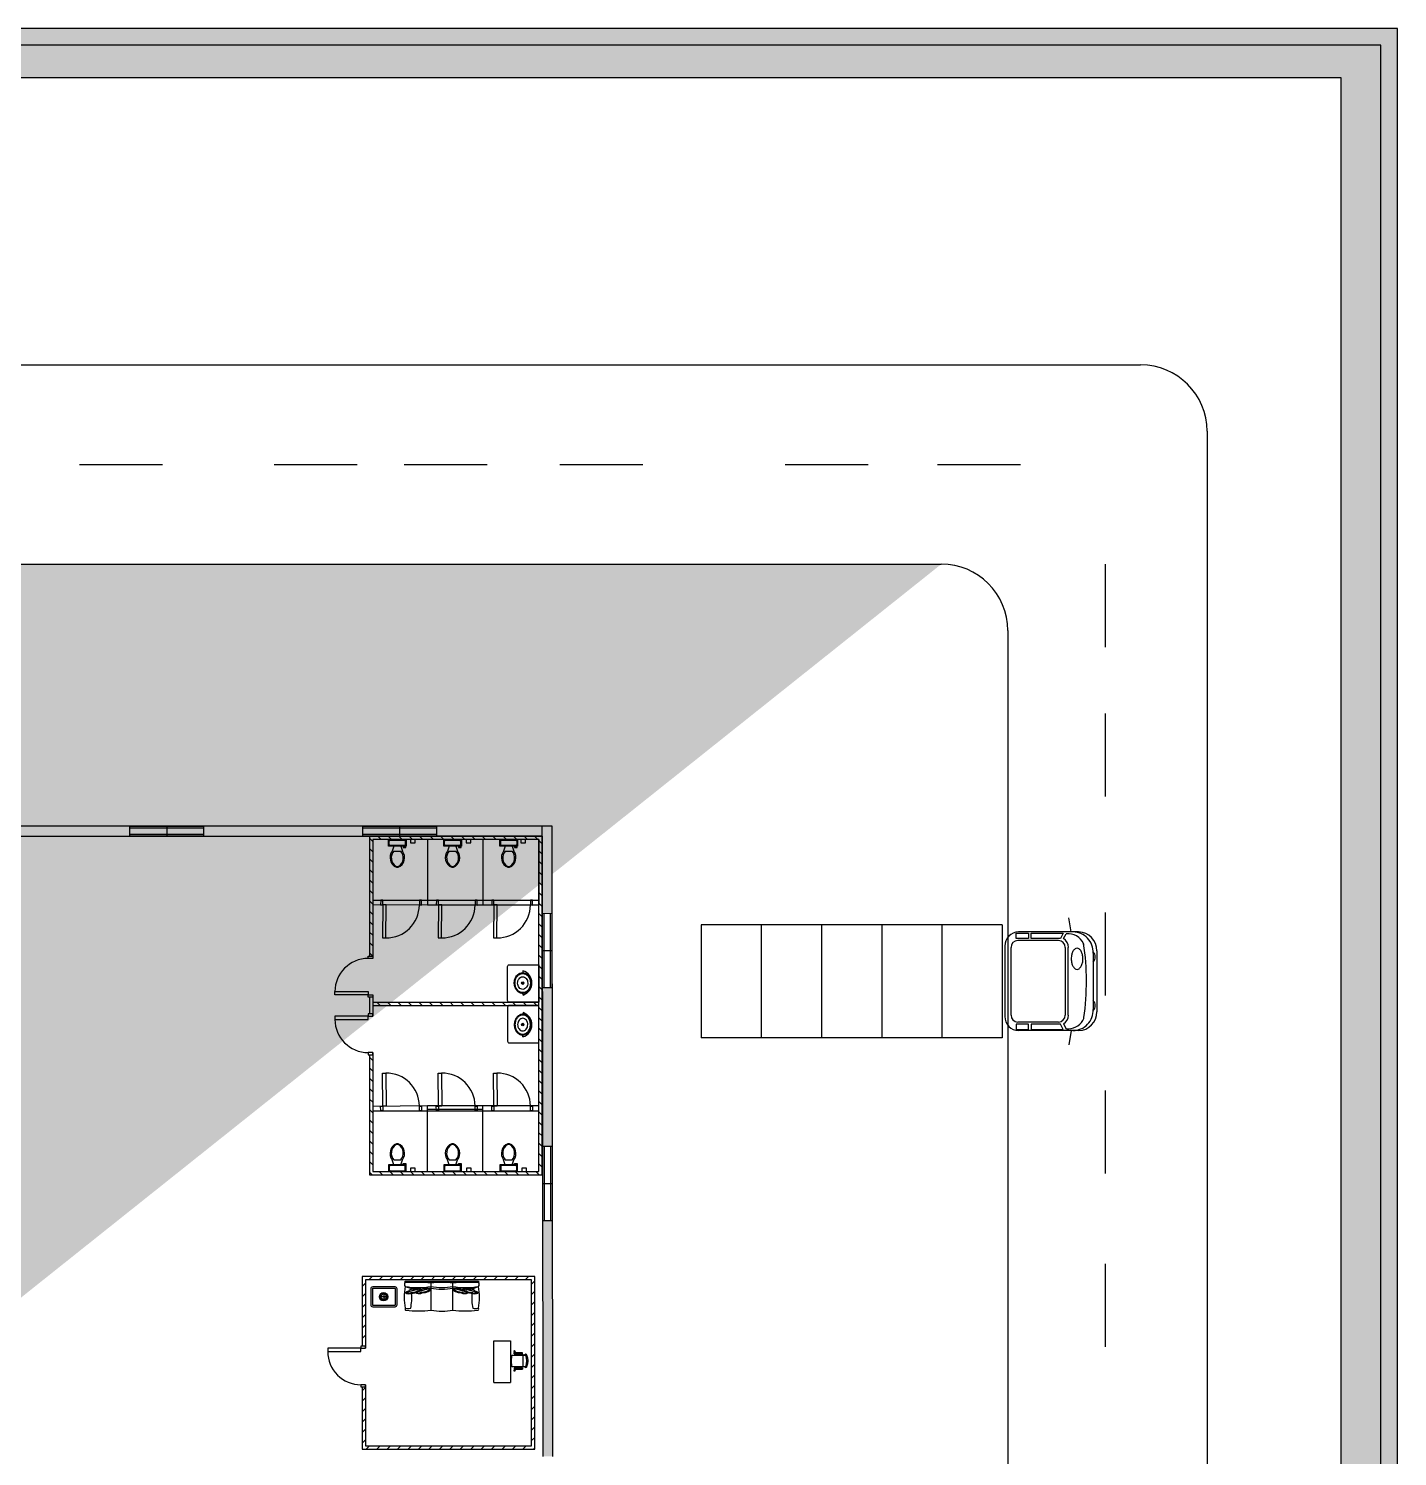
# Model space of a CAD drawing. Header units: millimetres. Extents: x -17739 to 130674, y -21116 to 94884.
# Drawn here: x 89470 to 130674, y 51884 to 94884 of the extents above; entities that cross this region are included whole.
import ezdxf

# ---------------------------------------------------------------- set-up
doc = ezdxf.new("R2010")
doc.units = ezdxf.units.MM
for name, color, linetype in [('Doors', 7, 'Continuous'), ('freecads.com', 7, 'Continuous'), ('Hatches', 141, 'Continuous'), ('Windows', 150, 'Continuous')]:
    doc.layers.add(name, color=color, linetype=linetype)

# ---------------------------------------------------------------- blocks, each defined once
blk = doc.blocks.new('Window1')
at = {"layer": 'Windows'}
for p, q in [((0.665, 0.379), (-1.558, 0.379)), ((-1.558, 0.379), (-1.558, 0.079)), ((0.665, 0.329), (-1.558, 0.329)), ((-1.558, 0.129), (0.665, 0.129)), ((-1.558, 0.079), (0.665, 0.079)), ((-0.447, 0.079), (-0.447, 0.379)), ((0.665, 0.079), (0.665, 0.379))]:
    blk.add_line(p, q, dxfattribs=at)
blk = doc.blocks.new('Door1')
at = {"layer": 'Doors'}
for points in [[(-0.166, 0.137), (-0.066, 0.137), (-0.066, 1.137), (-0.166, 1.137)], [(-1.231, 0), (-1.166, 0), (-1.166, 0.137), (-1.231, 0.137)], [(-0.066, 0), (0, 0), (0, 0.137), (-0.066, 0.137)]]:
    blk.add_lwpolyline(points, close=True, dxfattribs=at)
blk.add_arc((-0.166, 0.137), 1, 90, 180, dxfattribs=at)
blk = doc.blocks.new('truck')
at = {"layer": 'freecads.com'}
for p, q in [((68700, 34380), (62200, 34380)), ((62200, 34380), (62200, 31943)), ((63500, 34380), (63500, 31943)), ((64800, 34380), (64800, 31943)), ((66100, 34380), (66100, 31943)), ((67400, 34380), (67400, 31943)), ((68700, 34380), (68700, 31943)), ((70186, 34227), (70135, 34533)), ((69004, 34086), (69004, 34202)), ((69004, 34202), (69271, 34202)), ((69271, 34086), (69004, 34086)), ((69914, 34043), (69036, 34043)), ((70350, 34227), (69051, 34227)), ((69271, 34202), (69271, 34086)), ((69326, 34202), (70015, 34202)), ((69326, 34086), (69326, 34202)), ((69962, 34086), (69326, 34086)), ((70015, 34202), (69962, 34086)), ((70023, 34082), (70084, 34189)), ((68759, 33923), (68759, 32400)), ((68890, 33891), (68890, 32432)), ((70060, 33891), (70060, 32432)), ((70125, 32428), (70125, 33894)), ((70667, 33770), (70667, 32552)), ((70740, 33821), (70740, 32501)), ((69271, 32236), (69004, 32236)), ((69004, 32236), (69004, 32120)), ((69004, 32120), (69271, 32120)), ((69914, 32279), (69036, 32279)), ((70350, 32095), (69051, 32095)), ((69271, 32120), (69271, 32236)), ((69962, 32236), (69326, 32236)), ((69326, 32236), (69326, 32120)), ((69326, 32120), (70015, 32120)), ((70015, 32120), (69962, 32236)), ((70023, 32240), (70084, 32134)), ((70186, 32095), (70135, 31789)), ((68700, 31943), (62200, 31943))]:
    blk.add_line(p, q, dxfattribs=at)
for centre, radius, start, end in [((69057, 33929), 299, 91.1421, 181.1596), ((69039, 33894), 149, 91.1892, 181.1113), ((69911, 33894), 149, 358.8883, 88.8103), ((69902, 33892), 226, 359.7722, 57.5684), ((70114, 33807), 383, 26.0087, 94.4452), ((70219, 33780), 448, 358.8225, 88.8753), ((70342, 33829), 398, 358.897, 88.801), ((70306, 33923), 159, 8.4047, 31.5306), ((65034, 33161), 5485, 351.7741, 8.5348), ((70600, 33648), 410, 167.148, 180.1382), ((70600, 33646), 410, 179.8833, 192.8501), ((70462, 33681), 268, 151.3518, 167.419), ((70372, 33730), 165, 127.2971, 151.4262), ((70316, 33804), 72.3, 89.9608, 127.2153), ((70316, 33805), 71.4, 52.5553, 90.1497), ((70257, 33728), 168, 28.868, 52.5952), ((70169, 33681), 268, 12.5806, 28.6479), ((70031, 33648), 410, 359.8614, 12.8516), ((70144, 33630), 298, 347.0068, 3.2494), ((70553, 33686), 157, 316.3547, 43.9583), ((70462, 33613), 268, 192.5849, 208.6468), ((70372, 33564), 165, 208.5734, 232.7025), ((70316, 33490), 72.3, 232.7842, 270.0388), ((70316, 33489), 71.4, 269.8499, 307.4443), ((70257, 33566), 168, 307.4045, 331.1316), ((70135, 33631), 307, 331.528, 347.1953), ((70553, 32636), 157, 316.0401, 43.6461), ((69057, 32394), 299, 178.8399, 268.8575), ((69039, 32429), 149, 178.8923, 268.8062), ((69911, 32429), 149, 271.1933, 1.1073), ((69902, 32431), 226, 302.4312, 0.2274), ((70219, 32543), 448, 271.1243, 1.1771), ((70342, 32494), 398, 271.1986, 1.1026), ((70115, 32513), 381, 265.43, 328.856), ((70306, 32399), 159, 328.469, 351.5949)]:
    blk.add_arc(centre, radius, start, end, dxfattribs=at)
blk = doc.blocks.new('office table & chairs 008')
at = {"layer": 'freecads.com'}
for p, q in [((1460, 41205), (1460, 40906)), ((1502, 41204), (1460, 41204)), ((1502, 40906), (1502, 41205)), ((1515, 41333), (1521, 41337)), ((1515, 41328), (1539, 41294)), ((1524, 41338), (1537, 41348)), ((1524, 41338), (1539, 41316)), ((1539, 41344), (1537, 41348)), ((1539, 41356), (1539, 41341)), ((1539, 41228), (1539, 41328)), ((1539, 41228), (1539, 41222)), ((1544, 40861), (1544, 41214)), ((1553, 41312), (1553, 41212)), ((1953, 41212), (1953, 41312)), ((1964, 41214), (1964, 40861)), ((1967, 41341), (1967, 41356)), ((1967, 41352), (1972, 41349)), ((1974, 41347), (1967, 41338)), ((1967, 41311), (1987, 41337)), ((1967, 41328), (1967, 41228)), ((1967, 41290), (1995, 41327)), ((1967, 41222), (1967, 41228)), ((1974, 41347), (1987, 41337)), ((1989, 41336), (1995, 41331)), ((2012, 41204), (2050, 41204)), ((2012, 41204), (2012, 40907)), ((2050, 40907), (2050, 41204)), ((1030, 40175), (1030, 40775)), ((1387, 40925), (1385, 40932)), ((1448, 40955), (1387, 40936)), ((1429, 40935), (1388, 40923)), ((1393, 40907), (1388, 40923)), ((1393, 40907), (1434, 40920)), ((1396, 40898), (1394, 40904)), ((1399, 40896), (1460, 40914)), ((1426, 40944), (1428, 40937)), ((1428, 40937), (1435, 40918)), ((1435, 40918), (1437, 40911)), ((1460, 40917), (1437, 40911)), ((1451, 40954), (1451, 40955)), ((1502, 40906), (1460, 40906)), ((2010, 41013), (1964, 41010)), ((1964, 40968), (2010, 40966)), ((2012, 40907), (2050, 40907)), ((2052, 40957), (2084, 40944)), ((2052, 40915), (2109, 40895)), ((2059, 40955), (2059, 40954)), ((2123, 40935), (2062, 40955)), ((2073, 40911), (2075, 40918)), ((2075, 40918), (2081, 40937)), ((2076, 40920), (2116, 40906)), ((2081, 40937), (2084, 40944)), ((2121, 40921), (2081, 40935)), ((2115, 40903), (2113, 40897)), ((2121, 40921), (2116, 40906)), ((2125, 40931), (2122, 40924)), ((2500, 40775), (2530, 40775)), ((2530, 40175), (2530, 40775))]:
    blk.add_line(p, q, dxfattribs=at)
blk.add_lwpolyline([(2530, 40175), (1030, 40175)], dxfattribs=at)
for centre, start, end in [((1517, 41330), 125.1297, 215.1297), ((1523, 41334), 35.1297, 125.1297), ((1541, 41347), 125.9897, 215.1297), ((1970, 41346), 323.1297, 53.1297), ((1987, 41333), 53.1297, 143.1297), ((1993, 41329), 323.1297, 53.1297), ((1388, 40933), 107.1297, 197.1297), ((1390, 40926), 197.1297, 287.1297), ((1396, 40905), 107.1297, 197.1297), ((1399, 40899), 197.1297, 287.1297), ((1449, 40952), 72.8644, 107.1297), ((2061, 40953), 71.1297, 145.9674), ((2110, 40898), 251.1297, 341.1297), ((2113, 40904), 341.1297, 71.1297), ((2120, 40925), 251.1297, 341.1297), ((2122, 40932), 341.1297, 71.1297)]:
    blk.add_arc(centre, 3, start, end, dxfattribs=at)
at = {"layer": 'freecads.com', "extrusion": (0, 0, -1)}
for centre, major_axis, ratio, start_param, end_param in [((1753, 40847), (-582, 0), 0.939693, 1.194542, 1.947051), ((1753, 41197), (-277, 0), 0.087156, 0.742361, 0.743342), ((1753, 40838), (-542, 0), 0.939693, 1.19255, 1.949043), ((1753, 41197), (-277, 0), 0.087156, 2.398251, 2.399232)]:
    blk.add_ellipse(centre, major_axis=major_axis, ratio=ratio, start_param=start_param, end_param=end_param, dxfattribs=at)
at = {"layer": 'freecads.com'}
for points, degree in [([(1506, 41180), (1502, 41178)], 1), ([(1502, 41157), (1507, 41160)], 1), ([(1517, 41184), (1506, 41180)], 1), ([(1507, 41160), (1514, 41163)], 1), ([(1514, 41163), (1521, 41165)], 1), ([(1529, 41187), (1517, 41184)], 1), ([(1521, 41165), (1530, 41167)], 1), ([(1542, 41188), (1529, 41187)], 1), ([(1530, 41167), (1539, 41169)], 1), ([(1539, 41169), (1543, 41169)], 1), ([(1553, 41212), (1551, 41212), (1550, 41213), (1549, 41213)], 3), ([(1957, 41213), (1956, 41213), (1955, 41212), (1953, 41212)], 3), ([(1963, 41215), (1963, 41215), (1964, 41214), (1964, 41214)], 3), ([(1964, 41215), (1964, 41215), (1964, 41215), (1964, 41214)], 3), ([(1977, 41187), (1965, 41188)], 1), ([(1965, 41169), (1974, 41169)], 1), ([(1974, 41169), (1984, 41167)], 1), ([(1989, 41185), (1977, 41187)], 1), ([(1984, 41167), (1992, 41165)], 1), ([(2001, 41182), (1989, 41185)], 1), ([(1992, 41165), (2000, 41162)], 1), ([(2000, 41162), (2007, 41159)], 1), ([(2010, 41179), (2001, 41182)], 1), ([(2007, 41159), (2009, 41157)], 1), ([(1030, 40775), (1030, 40775), (2506, 40775), (2506, 40775)], 3), ([(1459, 40957), (1448, 40953), (1437, 40949), (1426, 40944)], 3), ([(1459, 40957), (1459, 40958), (1460, 40958), (1460, 40958)], 3), ([(1502, 40971), (1515, 40975), (1529, 40981), (1544, 40986)], 3), ([(1544, 40978), (1530, 40973), (1516, 40968), (1502, 40963)], 3), ([(1544, 40951), (1530, 40946), (1516, 40942), (1502, 40938)], 3), ([(1544, 40943), (1529, 40939), (1515, 40935), (1502, 40931)], 3), ([(1736, 40775), (1735, 40787), (1735, 40800), (1734, 40813)], 3), ([(1742, 40813), (1742, 40800), (1742, 40787), (1743, 40775)], 3), ([(1768, 40813), (1768, 40800), (1767, 40787), (1767, 40775)], 3), ([(1775, 40813), (1775, 40800), (1774, 40787), (1774, 40775)], 3), ([(1964, 40951), (1979, 40947), (1994, 40942), (2010, 40938)], 3), ([(2010, 40931), (1995, 40935), (1980, 40939), (1964, 40944)], 3), ([(2007, 40963), (2008, 40963), (2009, 40963), (2010, 40963)], 3), ([(2052, 40916), (2059, 40915), (2066, 40913), (2073, 40911)], 3)]:
    blk.add_open_spline(points, degree=degree, dxfattribs=at)
for points, knots in [([(1539, 41328), (1539, 41329), (1539, 41330), (1539, 41333), (1539, 41337), (1539, 41341)], [0.1037543, 0.1037543, 0.1037543, 0.1037543, 0.10556436, 0.10556436, 0.11561556, 0.11561556, 0.11561556, 0.11561556]), ([(1539, 41328), (1539, 41327), (1539, 41326), (1540, 41324), (1540, 41322), (1542, 41320), (1543, 41318), (1546, 41315), (1547, 41314), (1550, 41313), (1551, 41312), (1553, 41312), (1553, 41312), (1553, 41312)], [-0.03179542, -0.03179542, -0.03179542, -0.03179542, -0.02808589, -0.02808589, -0.02252529, -0.02252529, -0.01531781, -0.01531781, -0.00779966, -0.00779966, 0, 0, 0.00026084, 0.00026084, 0.00026084, 0.00026084]), ([(1539, 41222), (1539, 41221), (1539, 41221), (1539, 41220), (1540, 41219), (1540, 41217), (1541, 41216), (1542, 41215), (1544, 41214), (1546, 41213), (1548, 41213), (1549, 41213)], [0.07556923, 0.07556923, 0.07556923, 0.07556923, 0.07744497, 0.07744497, 0.07932072, 0.07932072, 0.08307221, 0.08307221, 0.08892555, 0.08892555, 0.0947789, 0.0947789, 0.0947789, 0.0947789]), ([(1553, 41212), (1691, 41221), (1723, 41222), (1783, 41222), (1815, 41221), (1957, 41213)], [0.3338215, 0.3338215, 0.3338215, 0.3338215, 0.4248229, 0.4248229, 0.5158242, 0.5158242, 0.5158242, 0.5158242]), ([(1953, 41312), (1953, 41312), (1953, 41312), (1955, 41312), (1956, 41313), (1959, 41314), (1960, 41315), (1963, 41318), (1964, 41320), (1966, 41322), (1966, 41324), (1967, 41326), (1967, 41327), (1967, 41328)], [-0.09288287, -0.09288287, -0.09288287, -0.09288287, -0.09262203, -0.09262203, -0.08482232, -0.08482232, -0.07730413, -0.07730413, -0.07009668, -0.07009668, -0.06453609, -0.06453609, -0.06082662, -0.06082662, -0.06082662, -0.06082662]), ([(1957, 41213), (1958, 41213), (1960, 41213), (1962, 41214), (1964, 41215), (1965, 41216), (1966, 41217), (1967, 41219), (1967, 41220), (1967, 41221), (1967, 41221), (1967, 41222)], [0.05639401, 0.05639401, 0.05639401, 0.05639401, 0.06224736, 0.06224736, 0.0681007, 0.0681007, 0.07185219, 0.07185219, 0.07372793, 0.07372793, 0.07560368, 0.07560368, 0.07560368, 0.07560368]), ([(1967, 41341), (1967, 41337), (1967, 41333), (1967, 41329), (1967, 41329), (1967, 41328)], [0.03845334, 0.03845334, 0.03845334, 0.03845334, 0.04871105, 0.04871105, 0.05031599, 0.05031599, 0.05031599, 0.05031599]), ([(1544, 40826), (1544, 40827), (1544, 40828), (1544, 40833), (1544, 40835), (1544, 40842), (1544, 40845), (1544, 40851), (1544, 40853), (1544, 40857), (1544, 40859), (1544, 40861)], [0, 0, 0, 0, 0.01196483, 0.01196483, 0.02405967, 0.02405967, 0.03612727, 0.03612727, 0.04223096, 0.04223096, 0.04831535, 0.04831535, 0.04831535, 0.04831535]), ([(1964, 40826), (1949, 40825), (1934, 40823), (1886, 40819), (1852, 40817), (1797, 40815), (1775, 40814), (1743, 40814), (1733, 40814), (1705, 40815), (1688, 40815), (1644, 40817), (1617, 40819), (1574, 40823), (1559, 40825), (1544, 40826)], [0.0443469, 0.0443469, 0.0443469, 0.0443469, 0.088185, 0.088185, 0.1889678, 0.1889678, 0.251957, 0.251957, 0.2834517, 0.2834517, 0.3338431, 0.3338431, 0.4144693, 0.4144693, 0.4600382, 0.4600382, 0.4600382, 0.4600382]), ([(1964, 40861), (1964, 40857), (1964, 40854), (1964, 40846), (1964, 40842), (1964, 40836), (1964, 40833), (1964, 40830), (1964, 40829), (1964, 40827), (1964, 40827), (1964, 40826)], [0, 0, 0, 0, 0.01171992, 0.01171992, 0.02365797, 0.02365797, 0.03574023, 0.03574023, 0.04202839, 0.04202839, 0.04830166, 0.04830166, 0.04830166, 0.04830166])]:
    blk.add_open_spline(points, degree=3, knots=knots, dxfattribs=at)
blk = doc.blocks.new('sofa 006')
at = {"layer": 'freecads.com'}
for p, q in [((15261, 23191), (17691, 23191)), ((15261, 23161), (15261, 23191)), ((15261, 23161), (17691, 23161)), ((16118, 22228), (16118, 23161)), ((16841, 22228), (16841, 23161)), ((17691, 23191), (17691, 23161))]:
    blk.add_line(p, q, dxfattribs=at)
for centre, major_axis, ratio, start_param, end_param in [((26004, 22652), (-10778, 0), 0.416667, -0.080908, 0.080908), ((15825, 23088), (-591, 0), 0.416667, -0.302337, 0.302337), ((15665, 22422), (1753, 0), 0.416667, 1.309367, 1.813874), ((15674, 23154), (-531, 0), 0.416667, 0.681512, 1.396356), ((15689, 23397), (-1012, 0), 0.416667, 1.133648, 2.007945), ((16551, 22242), (-1844, 0), 0.416667, -1.133542, -0.805748), ((15450, 22794), (-177, 0), 0.416667, -1.133985, -0.040192), ((15285, 22798), (11.9, 0), 0.416667, 3.332978, 4.743027), ((16556, 22240), (1844, 0), 0.416667, 2.007092, 2.336734), ((15387, 22836), (149, 0), 0.416667, 3.894681, 5.506274), ((15343, 22846), (141, 0), 0.416667, 4.290978, 5.856004), ((15963, 22657), (764, 0), 0.416667, 2.448219, 2.488272), ((15586, 22837), (-219, 0), 0.416667, -1.18097, -0.255821), ((5220, 22652), (-10259, 0), 0.416667, 3.056344, 3.173112), ((15346, 22998), (459, 0), 0.416667, -1.360407, -0.397873), ((5220, 22652), (10259, 0), 0.416667, 0.061365, 0.070475), ((15192, 23015), (614, 0), 0.416667, -1.058997, -0.780543), ((15433, 22931), (337, 0), 0.416667, -1.394088, -1.021462), ((16027, 21896), (2517, 0), 0.416667, 1.742108, 1.780601), ((15685, 22799), (346, 0), 0.416667, 1.318503, 2.121007), ((16885, 22249), (1844, 0), 0.416667, 2.008051, 2.335845), ((15785, 22800), (-177, 0), 0.416667, -1.133985, -0.040192), ((15619, 22804), (-11.8, 0), 0.416667, 0.186899, 1.605921), ((16890, 22247), (1844, 0), 0.416667, 2.007068, 2.335845), ((15721, 22843), (-149, 0), 0.416667, 0.753088, 2.364681), ((15677, 22853), (141, 0), 0.416667, 4.290978, 5.856004), ((16297, 22664), (764, 0), 0.416667, 2.448219, 2.488272), ((15921, 22844), (-219, 0), 0.416667, -1.18097, -0.255821), ((15433, 22931), (337, 0), 0.416667, -0.159296, -0.047032), ((15392, 22969), (-393, 0), 0.416667, 2.8567, 2.929534), ((15770, 22935), (-6.79, 0), 0.416667, 2.971702, 4.547996), ((15773, 23242), (751, 0), 0.416667, -1.570761, -1.469089), ((15681, 23004), (459, 0), 0.416667, -1.360407, -0.397873), ((15768, 22937), (337, 0), 0.416667, -1.394088, -0.047032), ((15527, 23022), (614, 0), 0.416667, -1.058997, -0.706071), ((16019, 22806), (346, 0), 0.416667, 1.318503, 2.121007), ((16362, 21903), (2517, 0), 0.416667, 1.742108, 1.780601), ((15773, 23242), (751, 0), 0.416667, -1.212266, -1.095081), ((15727, 22976), (393, 0), 0.416667, -0.284892, -0.212059), ((16104, 22942), (6.67, 0), 0.416667, -0.188394, 1.424907), ((16475, 23247), (769, 0), 0.421221, 4.215957, 5.208173), ((16479, 22686), (1110, 0), 0.42128, 1.239298, 1.902294), ((16479, 23292), (-750, 0), 0.42128, 1.068199, 2.073394), ((17290, 22433), (1727, 0), 0.416667, 1.325909, 1.834194), ((17266, 23391), (998, 0), 0.416667, 4.271938, 5.15284), ((17179, 23231), (-724, 0), 0.416667, 1.086208, 1.205094), ((16851, 22942), (6.46, 0), 0.416667, 1.680859, 3.365814), ((16065, 22247), (1844, 0), 0.416667, 0.804886, 1.134573), ((17229, 22976), (-393, 0), 0.416667, 0.212059, 0.284892), ((16934, 22813), (327, 0), 0.416667, 1.00485, 1.83008), ((17181, 22934), (-330, 0), 0.416667, 0.025443, 1.387686), ((16071, 22249), (-1844, 0), 0.416667, 3.94734, 4.275143), ((17267, 22999), (447, 0), 0.416667, 3.521145, 4.496768), ((17415, 23008), (581, 0), 0.416667, 3.819294, 4.182118), ((16627, 22060), (-2138, 0), 0.416667, 4.484546, 4.526307), ((17179, 23231), (-724, 0), 0.416667, 1.458129, 1.57063), ((17027, 22839), (-230, 0), 0.416667, 3.438033, 4.340091), ((17230, 22846), (158, 0), 0.416667, 3.943313, 5.504459), ((17276, 22857), (150, 0), 0.416667, 3.60706, 5.122092), ((17184, 22935), (8.55, 0), 0.416667, 1.924506, 3.122166), ((16396, 22240), (1844, 0), 0.416667, 0.804872, 1.134261), ((17560, 22969), (-393, 0), 0.416667, 0.212059, 0.284892), ((17265, 22806), (327, 0), 0.416667, 1.00485, 1.83008), ((17512, 22928), (-330, 0), 0.416667, 0.025443, 0.140275), ((16402, 22242), (-1844, 0), 0.416667, 3.94734, 4.275143), ((17598, 22992), (447, 0), 0.416667, 3.521145, 4.496768), ((16659, 22664), (-764, 0), 0.416667, 3.794913, 3.834967), ((17171, 22800), (177, 0), 0.416667, 0.040192, 1.133985), ((17746, 23001), (581, 0), 0.416667, 3.922168, 4.182118), ((17336, 22804), (12.1, 0), 0.416667, 4.69328, 6.080272), ((17512, 22928), (-330, 0), 0.416667, 1.047523, 1.387686), ((16958, 22054), (-2138, 0), 0.416667, 4.484546, 4.526307), ((17279, 23154), (-531, 0), 0.416667, 1.73862, 2.460081), ((17358, 22832), (-230, 0), 0.416667, 3.438033, 4.340091), ((17561, 22840), (-158, 0), 0.416667, 0.80172, 2.362867), ((27725, 22652), (-10259, 0), 0.416667, -0.031519, 0.085014), ((17607, 22850), (-150, 0), 0.416667, 0.465468, 1.980499), ((27725, 22652), (10259, 0), 0.416667, 3.071466, 3.080228), ((17502, 22794), (-177, 0), 0.416667, 3.181785, 4.275578), ((16990, 22657), (-764, 0), 0.416667, 3.794913, 3.834967), ((17667, 22798), (12, 0), 0.416667, 4.687253, 6.086298), ((17127, 23088), (591, 0), 0.416667, -0.302337, 0.302337), ((6948, 22652), (-10778, 0), 0.416667, 3.060685, 3.2225), ((16591, 22211), (-1337, 53), 0.200655, -0.09459, 0.090659), ((15355, 22413), (-311, 0), 0.416667, 1.263611, 1.851341), ((17597, 22413), (311, 0), 0.416667, 4.405204, 5.019574), ((16361, 22211), (1337, 52), 0.200706, -0.090685, 0.094609), ((15296, 22241), (38.1, 0), 0.416667, 3.224369, 4.440352), ((15689, 22828), (1501, 0), 0.416667, 4.440352, 5.001964), ((16479, 22568), (-883, 0), 0.42128, 1.149389, 1.992204), ((17266, 22818), (1478, 0), 0.416667, 4.420586, 4.986423), ((17656, 22241), (-38.1, 0), 0.416667, 1.84483, 3.058771)]:
    blk.add_ellipse(centre, major_axis=major_axis, ratio=ratio, start_param=start_param, end_param=end_param, dxfattribs=at)

msp = doc.modelspace()

# ---------------------------------------------------------------- hatches: boundary and pattern name
h = msp.add_hatch()
h.set_pattern_fill('ZIGZAG', color=4, scale=100)
h.set_pattern_definition([(0, (-27645.86, -20808.2), (317.5, 317.5), [317.5, -317.5]), (90, (-27328.36, -20808.2), (-317.5, 317.5), [317.5, -317.5])])
h.paths.add_polyline_path([(118945, -21116), (118945, -20616), (-6197, -20616), (-6197, -21116)])
h.paths.add_polyline_path([(124945, -20616), (124945, -21116), (130674, -21116), (130674, 94884), (-17739, 94884), (-17739, -21116), (-12197, -21116), (-12197, -20616), (-17241, -20616), (-17241, 94384), (130174, 94384), (130174, -20616)])
at = {"true_color": 0x58ba48}
h = msp.add_hatch(dxfattribs=at)
h.set_pattern_fill('GOST_GLASS', color=85, scale=50)
h.set_pattern_definition([(45, (-27645.86, -20808.2), (424.26407, 0), [250, -350]), (45, (-27539.8, -20808.2), (424.26407, 0), [100, -500]), (45, (-27645.86, -20702.13), (424.26407, 0), [100, -500])])
h.paths.add_polyline_path([(-16279, 93409), (128973, 93409), (128973, -20616), (130174, -20616), (130174, 94384), (-17241, 94384), (-17241, -20616), (-16279, -20616)])
h = msp.add_hatch()
h.set_pattern_fill('GRAVEL', color=256)
h.set_pattern_definition([(228.0127875, (-27627.5733, -20782.793), (-203.200000016, -228.599999986), [3.4172144, -338.3048364]), (184.969741, (-27629.8593, -20785.333), (304.7999998794, 25.400001447), [5.8640472, -580.540489]), (132.5104471, (-27635.7013, -20785.841), (254.000000107, -279.399999902), [4.1348152, -409.347228]), (267.273689, (-27645.6073, -20792.191), (25.400000053, 507.999999997), [5.3400452, -528.6643743]), (292.8336542, (-27645.8613, -20797.525), (-127.000000011, 304.7999999956), [5.236337, -518.3980775]), (357.273689, (-27643.8293, -20802.351), (-507.999999997, 25.400000053), [5.3400452, -528.6643743]), (37.69424047, (-27638.4953, -20802.605), (-330.1999999854, -254.000000019), [7.0619366, -699.131153]), (72.2553284, (-27632.9073, -20798.287), (177.800000048, 558.799999985), [6.6671952, -660.052566]), (121.4295656, (-27630.8753, -20791.937), (-203.200000029, 330.199999982), [5.35813, -530.455457]), (175.2363583, (-27633.6693, -20787.365), (279.399999996, -25.400000044), [6.1171328, -299.7393695]), (222.3974378, (-27639.7653, -20786.857), (-304.7999999902, -279.4000000106), [7.9107792, -783.167725]), (138.8140748, (-27620.4613, -20792.445), (-177.79999999, 152.400000012), [2.7000454, -267.3056582]), (171.4692344, (-27622.4933, -20790.667), (330.200000009, -50.799999942), [5.1368198, -508.54639]), (225, (-27627.573, -20789.905), (-4e-15, -25.4), [3.5920934, -32.328931]), (203.1985905, (-27629.3513, -20786.857), (127.000000003, 50.79999999), [1.9344132, -191.5062237]), (291.8014095, (-27631.1293, -20787.619), (-25.4, 76.2), [2.7356562, -134.04753]), (30.9637565, (-27630.1133, -20790.159), (76.2, 50.8), [4.4431966, -143.6629815]), (161.565051, (-27626.303, -20787.873), (50.8, -25.4), [3.2128714, -77.108981]), (16.3895403, (-27645.8613, -20787.619), (254, 76.2), [4.50088, -445.5882667]), (70.3461759, (-27641.5433, -20786.349), (-101.60000001, -279.399999997), [3.7759894, -373.8221568]), (293.1985905, (-27626.3033, -20782.793), (-50.79999999, 127.000000004), [3.868801, -189.571836]), (343.6104597, (-27624.7793, -20786.349), (-254.000000005, 76.199999982), [4.50088, -445.5882667]), (339.4439548, (-27645.8613, -20803.367), (-127, 50.8), [4.340352, -212.677343]), (294.7751406, (-27641.7973, -20804.891), (-127.000000151, 279.399999931), [3.6367212, -360.0359338]), (66.8014095, (-27626.0493, -20808.193), (50.79999999, 127.000000003), [3.868801, -189.571836]), (17.3540246, (-27624.5253, -20804.637), (-330.199999993, -101.600000021), [4.2578274, -421.5237598]), (69.4439548, (-27638.4953, -20808.193), (-50.8, -127), [2.170176, -214.847519]), (101.3099325, (-27627.5733, -20808.193), (-25.4, 101.6), [1.295146, -128.2199496]), (165.9637565, (-27627.827, -20806.923), (76.2, -25.4), [5.236337, -99.490546]), (186.009006, (-27632.9073, -20805.653), (253.999999999, 25.400000013), [4.85267, -480.4136486]), (303.6900675, (-27630.113, -20792.445), (-25.4, 50.8), [3.6632388, -87.9177636]), (353.1572266, (-27628.0813, -20795.493), (431.8000000027, -50.7999999774), [6.3955676, -633.1600907]), (60.9453959, (-27621.7313, -20796.255), (-101.600000003, -177.8), [2.6150824, -258.893923]), (90, (-27620.46, -20793.97), (-25.4, 25.4), [1.524, -23.876]), (120.2564372, (-27633.4153, -20804.891), (101.599999988, -177.800000007), [3.5286696, -349.3394077]), (48.0127875, (-27635.1933, -20801.843), (203.200000017, 228.599999985), [6.8344288, -334.887622]), (0, (-27630.62, -20796.763), (25.4, 25.4), [6.604, -18.796]), (325.3048465, (-27624.0173, -20796.763), (254.000000096, -177.799999863), [4.0160956, -397.5931672]), (254.054604, (-27620.7153, -20799.049), (-25.4, -101.6), [3.6982908, -181.2165004]), (207.64597536, (-27621.7313, -20802.605), (-482.600000018, -253.999999966), [6.021451, -596.1246442]), (175.42607874, (-27627.0653, -20805.399), (-330.2, 25.4), [6.3702946, -630.6584646])])
edge = h.paths.add_edge_path()
edge.add_line((-6197, -19436), (-6197, 76756))
edge.add_arc((-4197, 76756), 2000, 90, 180)
edge.add_line((-4197, 78756), (116945, 78756))
at = {"layer": 'Hatches'}
h = msp.add_hatch(color=256, dxfattribs=at)
h.dxf.hatch_style = 1
h.paths.add_polyline_path([(23733, 70565), (18944, 70565), (18944, 70865), (23733, 70865)])
h.paths.add_polyline_path([(31262, 70565), (25957, 70565), (25957, 70865), (31262, 70865)])
h.paths.add_polyline_path([(38274, 70565), (33485, 70565), (33485, 70865), (38274, 70865)])
h.paths.add_polyline_path([(45010, 70565), (40498, 70565), (40498, 70865), (45010, 70865)])
h.paths.add_polyline_path([(51251, 70565), (47233, 70565), (47233, 70865), (51251, 70865)])
h.paths.add_polyline_path([(58263, 70565), (54246, 70565), (54246, 70865), (58263, 70865)])
h.paths.add_polyline_path([(64982, 70565), (60486, 70565), (60486, 70865), (64982, 70865)])
h.paths.add_polyline_path([(71994, 70565), (67206, 70565), (67206, 70865), (71994, 70865)])
h.paths.add_polyline_path([(78771, 70565), (74218, 70565), (74218, 70865), (78771, 70865)])
h.paths.add_polyline_path([(85784, 70565), (80995, 70565), (80995, 70865), (85784, 70865)])
h.paths.add_polyline_path([(92516, 70565), (88007, 70565), (88007, 70865), (92516, 70865)])
h.paths.add_polyline_path([(99529, 70565), (94740, 70565), (94740, 70865), (99529, 70865)])
h.paths.add_polyline_path([(104929, 70565), (101752, 70565), (101752, 70865), (104931, 70865)])
h = msp.add_hatch(color=256, dxfattribs=at)
h.dxf.hatch_style = 1
h.paths.add_polyline_path([(104929, 70864), (105229, 70865), (105232, 68229), (104932, 68229)])
h = msp.add_hatch(color=256, dxfattribs=at)
h.dxf.hatch_style = 1
h.paths.add_polyline_path([(105239, 61217), (105234, 66006), (104934, 66006), (104939, 61217)])
h.paths.add_polyline_path([(105249, 51884), (105241, 58994), (104941, 58993), (104949, 51884)])
h.paths.add_polyline_path([(105291, 12956), (105286, 17745), (104986, 17744), (104991, 12955)])
h.paths.add_polyline_path([(105298, 6179), (105293, 10732), (104993, 10732), (104998, 6178)])
h.paths.add_polyline_path([(105307, -2505), (105300, 3955), (105000, 3955), (105007, -2506)])
h.paths.add_polyline_path([(105281, 21884), (104981, 21884), (104983, 19968), (105283, 19968)])
h = msp.add_hatch(dxfattribs=at)
h.set_pattern_fill('ANSI31', color=256, scale=70, angle=180)
h.set_pattern_definition([(225, (140422.3, 94141.37), (157.1545, -157.1545), [])])
h.paths.add_polyline_path([(99512, 52099), (104712, 52099), (104712, 57299), (99512, 57299), (99512, 55209), (99612, 55209), (99612, 57199), (104612, 57199), (104612, 52199), (99612, 52199), (99612, 53977), (99512, 53977)])

# ---------------------------------------------------------------- linework, layer by layer
for p, q in [((-10197, 84756), (122945, 84756)), ((124945, 82756), (124945, -20616)), ((91006, 81756), (93506, 81756)), ((96860, 81756), (99360, 81756)), ((100773, 81756), (103273, 81756)), ((105463, 81756), (107963, 81756)), ((112242, 81756), (114742, 81756)), ((116829, 81756), (119329, 81756)), ((-4197, 78756), (116945, 78756)), ((121891, 76256), (121891, 78756)), ((118945, 76756), (118945, -21116)), ((121891, 71756), (121891, 74256)), ((104929, 70564), (99729, 70564)), ((99729, 70564), (99729, 66947)), ((104929, 60364), (104929, 70564)), ((104829, 70464), (99829, 70464)), ((99829, 70464), (99829, 66881)), ((100328, 70311), (100328, 70413)), ((100468, 70261), (100417, 70108)), ((100468, 70108), (100671, 70108)), ((100671, 70261), (100722, 70108)), ((100747, 70261), (100747, 70223)), ((100747, 70223), (100824, 70223)), ((100773, 70248), (100773, 70261)), ((100824, 70248), (100773, 70248)), ((100824, 70223), (100824, 70248)), ((101477, 70464), (101477, 68489)), ((101993, 70311), (101993, 70413)), ((102132, 70261), (102081, 70108)), ((102132, 70108), (102335, 70108)), ((102335, 70261), (102386, 70108)), ((102412, 70261), (102412, 70223)), ((102412, 70223), (102488, 70223)), ((102437, 70248), (102437, 70261)), ((102488, 70248), (102437, 70248)), ((102488, 70223), (102488, 70248)), ((103141, 70464), (103141, 68489)), ((103681, 70311), (103681, 70413)), ((103821, 70261), (103770, 70108)), ((103821, 70108), (104024, 70108)), ((104024, 70261), (104075, 70108)), ((104100, 70261), (104100, 70223)), ((104100, 70223), (104176, 70223)), ((104125, 70248), (104125, 70261)), ((104176, 70248), (104125, 70248)), ((104176, 70223), (104176, 70248)), ((104829, 60464), (104829, 70464)), ((104829, 70464), (104829, 68489)), ((99829, 68636), (104829, 68636)), ((101477, 68489), (99829, 68500)), ((103141, 68489), (101477, 68489)), ((104829, 68489), (103141, 68489)), ((121891, 65767), (121891, 68267)), ((104347, 66506), (104347, 66449)), ((104319, 66139), (104369, 66139)), ((104344, 66164), (104344, 66113)), ((104354, 65777), (104354, 65828)), ((99729, 65715), (99729, 65212)), ((99829, 65781), (99829, 65147)), ((99829, 65564), (104829, 65564)), ((99829, 65464), (104829, 65464)), ((104354, 65250), (104354, 65200)), ((104319, 64889), (104369, 64889)), ((104344, 64864), (104344, 64914)), ((104347, 64521), (104347, 64578)), ((99729, 63981), (99729, 60364)), ((99829, 64047), (99829, 60464)), ((121891, 60408), (121891, 62908)), ((101477, 62439), (99829, 62427)), ((101477, 60464), (101477, 62439)), ((103141, 62439), (101477, 62439)), ((103141, 60464), (103141, 62439)), ((104829, 62439), (103141, 62439)), ((104829, 60464), (104829, 62439)), ((99829, 62292), (104829, 62292)), ((103141, 62335), (101477, 62335)), ((100468, 60667), (100417, 60819)), ((100468, 60819), (100671, 60819)), ((100671, 60667), (100722, 60819)), ((100747, 60705), (100824, 60705)), ((100747, 60667), (100747, 60705)), ((100824, 60680), (100773, 60680)), ((100773, 60680), (100773, 60667)), ((100824, 60705), (100824, 60680)), ((102132, 60667), (102081, 60819)), ((102132, 60819), (102335, 60819)), ((102335, 60667), (102386, 60819)), ((102412, 60705), (102488, 60705)), ((102412, 60667), (102412, 60705)), ((102488, 60680), (102437, 60680)), ((102437, 60680), (102437, 60667)), ((102488, 60705), (102488, 60680)), ((103821, 60667), (103770, 60819)), ((103821, 60819), (104024, 60819)), ((104024, 60667), (104075, 60819)), ((104100, 60705), (104176, 60705)), ((104100, 60667), (104100, 60705)), ((104176, 60680), (104125, 60680)), ((104125, 60680), (104125, 60667)), ((104176, 60705), (104176, 60680)), ((99729, 60364), (104929, 60364)), ((99829, 60464), (104829, 60464)), ((100328, 60616), (100328, 60515)), ((101993, 60616), (101993, 60515)), ((103681, 60616), (103681, 60515)), ((121891, 55189), (121891, 57689)), ((100041, 56694), (100157, 56810)), ((100171, 56797), (100041, 56694)), ((100157, 56810), (100274, 56694)), ((100171, 56694), (100171, 56797)), ((100157, 56694), (100041, 56694)), ((100157, 56577), (100041, 56694)), ((100041, 56694), (100171, 56590)), ((100157, 56694), (100274, 56694)), ((100274, 56694), (100157, 56694)), ((100274, 56694), (100157, 56577)), ((100171, 56590), (100171, 56694))]:
    msp.add_line(p, q)
for points in [[(124945, -21116), (130674, -21116), (130674, 94884), (-17739, 94884), (-17739, -21116), (-12197, -21116)], [(124945, -20616), (130174, -20616), (130174, 94384), (-17241, 94384), (-17241, -20616), (-12197, -20616)], [(118945, -20616), (-16279, -20616), (-16279, 93409), (128973, 93409), (128973, -20616), (124945, -20616)], [(13477, 70564), (104929, 70565), (104931, 70865), (13477, 70865)], [(105249, 51884), (105229, 70865), (104929, 70864)], [(104929, 70564), (104949, 51884)], [(100354, 70438), (100786, 70438)], [(100786, 70286), (100354, 70286)], [(100811, 70413), (100811, 70311)], [(102018, 70438), (102450, 70438)], [(102450, 70286), (102018, 70286)], [(102475, 70413), (102475, 70311)], [(103706, 70438), (104138, 70438)], [(104138, 70286), (103706, 70286)], [(104163, 70413), (104163, 70311)], [(100786, 60642), (100354, 60642)], [(102450, 60642), (102018, 60642)], [(104138, 60642), (103706, 60642)], [(100354, 60489), (100786, 60489)], [(100811, 60515), (100811, 60616)], [(102018, 60489), (102450, 60489)], [(102475, 60515), (102475, 60616)], [(103706, 60489), (104138, 60489)], [(104163, 60515), (104163, 60616)], [(99512, 53977), (99512, 52099), (104712, 52099), (104712, 57299), (99512, 57299), (99512, 55209)], [(99612, 54043), (99612, 52199), (104612, 52199), (104612, 57199), (99612, 57199), (99612, 55143)]]:
    msp.add_lwpolyline(points)
for points in [[(100303, 70261), (100303, 70464), (100836, 70464), (100836, 70261)], [(100970, 70361), (101109, 70361), (101109, 70464), (100970, 70464)], [(101967, 70261), (101967, 70464), (102501, 70464), (102501, 70261)], [(102639, 70361), (102779, 70361), (102779, 70464), (102639, 70464)], [(103655, 70261), (103655, 70464), (104189, 70464), (104189, 70261)], [(104291, 70361), (104430, 70361), (104430, 70464), (104291, 70464)], [(100303, 60667), (100303, 60464), (100836, 60464), (100836, 60667)], [(101967, 60667), (101967, 60464), (102501, 60464), (102501, 60667)], [(103655, 60667), (103655, 60464), (104189, 60464), (104189, 60667)], [(100970, 60464), (101109, 60464), (101109, 60567), (100970, 60567)], [(101040, 60464), (101040, 60464), (101040, 60464), (101040, 60464)], [(102653, 60464), (102792, 60464), (102792, 60567), (102653, 60567)], [(104316, 60464), (104456, 60464), (104456, 60567), (104316, 60567)]]:
    msp.add_lwpolyline(points, close=True)
for points in [[(104829, 65564), (103939, 65564, -0.414214), (103889, 65614), (103889, 66639, -0.414214), (103939, 66689), (104829, 66689)], [(104829, 65464), (103939, 65464, 0.414214), (103889, 65414), (103889, 64389, 0.414214), (103939, 64339), (104829, 64339)], [(99838, 56999), (100494, 56999, -0.414214), (100554, 56939), (100554, 56443, -0.414214), (100494, 56383), (99838, 56383, -0.414214), (99778, 56443), (99778, 56939, -0.414214)], [(99838, 56949), (100494, 56949, -0.414214), (100504, 56939), (100504, 56443, -0.414214), (100494, 56433), (99838, 56433, -0.414214), (99828, 56443), (99828, 56939, -0.414214)]]:
    msp.add_lwpolyline(points, format="xyb", close=True)
at = {"linetype": 'Continuous'}
for points in [[(104334, 66449, -0.117634), (104429, 66430, -0.104469), (104517, 66364, -0.090016), (104574, 66268, -0.08192), (104598, 66147, -0.08192), (104582, 66025, -0.090016), (104531, 65925, -0.104469), (104448, 65854, -0.117634), (104354, 65828, -0.117634), (104259, 65847, -0.104469), (104171, 65913, -0.090016), (104114, 66010, -0.08192), (104090, 66130, -0.08192), (104106, 66253, -0.090016), (104157, 66353, -0.104469), (104240, 66424, -0.117634)], [(104340, 66425, -0.118622), (104427, 66406, -0.104678), (104506, 66344, -0.089562), (104557, 66254, -0.081185), (104576, 66142, -0.081185), (104560, 66029, -0.089562), (104511, 65938, -0.104678), (104434, 65874, -0.118622), (104348, 65852, -0.118622), (104261, 65872, -0.104678), (104183, 65934, -0.089562), (104132, 66023, -0.081185), (104112, 66135, -0.081185), (104128, 66248, -0.089562), (104177, 66339, -0.104678), (104254, 66403, -0.118622)], [(104342, 66327, -0.118283), (104399, 66314, -0.104607), (104451, 66273, -0.089718), (104484, 66214, -0.081436), (104497, 66140, -0.081436), (104486, 66066, -0.089718), (104454, 66007, -0.104607), (104403, 65965, -0.118283), (104346, 65950, -0.118283), (104289, 65963, -0.104607), (104237, 66004, -0.089718), (104204, 66063, -0.081436), (104191, 66137, -0.081436), (104202, 66211, -0.089718), (104234, 66271, -0.104607), (104285, 66313, -0.118283)], [(104334, 64578, 0.117634), (104429, 64598, 0.104469), (104517, 64664, 0.090016), (104574, 64760, 0.08192), (104598, 64881, 0.08192), (104582, 65003, 0.090016), (104531, 65103, 0.104469), (104448, 65174, 0.117634), (104354, 65200, 0.117634), (104259, 65180, 0.104469), (104171, 65115, 0.090016), (104114, 65018, 0.08192), (104090, 64897, 0.08192), (104106, 64775, 0.090016), (104157, 64675, 0.104469), (104240, 64604, 0.117634)], [(104340, 64602, 0.118622), (104427, 64622, 0.104678), (104506, 64684, 0.089562), (104557, 64774, 0.081185), (104576, 64886, 0.081185), (104560, 64998, 0.089562), (104511, 65089, 0.104678), (104434, 65154, 0.118622), (104348, 65176, 0.118622), (104261, 65156, 0.104678), (104183, 65094, 0.089562), (104132, 65004, 0.081185), (104112, 64892, 0.081185), (104128, 64780, 0.089562), (104177, 64689, 0.104678), (104254, 64624, 0.118622)], [(104342, 64701, 0.118283), (104399, 64714, 0.104607), (104451, 64755, 0.089718), (104484, 64814, 0.081436), (104497, 64887, 0.081436), (104486, 64961, 0.089718), (104454, 65021, 0.104607), (104403, 65063, 0.118283), (104346, 65078, 0.118283), (104289, 65064, 0.104607), (104237, 65024, 0.089718), (104204, 64964, 0.081436), (104191, 64891, 0.081436), (104202, 64817, 0.089718), (104234, 64757, 0.104607), (104285, 64715, 0.118283)]]:
    msp.add_lwpolyline(points, format="xyb", close=True, dxfattribs=at)
for centre, radius in [((104344, 66139), 38.1), ((104344, 66139), 25.4), ((104344, 64889), 38.1), ((104344, 64889), 25.4), ((100157, 56694), 127), ((100157, 56694), 117)]:
    msp.add_circle(centre, radius)
for centre, radius, start, end in [((122945, 82756), 2000, 0, 90), ((116945, 76756), 2000, 0, 90), ((100351, 70416), 22.5, 81.8699, 188.1301), ((100351, 70308), 22.5, 171.8699, 278.1301), ((100659, 69916), 309, 141.4693, 247.9716), ((100676, 69910), 288, 136.3679, 238.947), ((100480, 69916), 309, 292.0286, 38.5309), ((100463, 69910), 288, 301.0532, 43.6323), ((100789, 70416), 22.5, 351.8699, 98.1301), ((100789, 70308), 22.5, 261.8699, 8.1301), ((102015, 70416), 22.5, 81.8699, 188.1301), ((102015, 70308), 22.5, 171.8699, 278.1301), ((102323, 69916), 309, 141.4693, 247.9716), ((102341, 69910), 288, 136.3679, 238.947), ((102144, 69916), 309, 292.0286, 38.5309), ((102127, 69910), 288, 301.0532, 43.6323), ((102453, 70416), 22.5, 351.8699, 98.1301), ((102453, 70308), 22.5, 261.8699, 8.1301), ((103703, 70416), 22.5, 81.8699, 188.1301), ((103703, 70308), 22.5, 171.8699, 278.1301), ((104012, 69916), 309, 141.4693, 247.9716), ((104029, 69910), 288, 136.3679, 238.947), ((103833, 69916), 309, 292.0286, 38.5309), ((103815, 69910), 288, 301.0532, 43.6323), ((104141, 70416), 22.5, 351.8699, 98.1301), ((104141, 70308), 22.5, 261.8699, 8.1301), ((100570, 69756), 102, 245.7318, 294.2682), ((102234, 69756), 102, 245.7318, 294.2682), ((103922, 69756), 102, 245.7318, 294.2682), ((100570, 69727), 102, 254.8605, 285.1395), ((102234, 69727), 102, 254.8605, 285.1395), ((103922, 69727), 102, 254.8605, 285.1395), ((104245, 66141), 379, 286.6954, 74.3717), ((104245, 64887), 379, 285.6283, 73.3046), ((100659, 61012), 309, 112.0284, 218.5307), ((100676, 61018), 288, 121.053, 223.6321), ((100570, 61172), 102, 65.7318, 114.2682), ((100570, 61200), 102, 74.8605, 105.1395), ((100480, 61012), 309, 321.4691, 67.9714), ((100463, 61018), 288, 316.3677, 58.9468), ((102323, 61012), 309, 112.0284, 218.5307), ((102341, 61018), 288, 121.053, 223.6321), ((102234, 61172), 102, 65.7318, 114.2682), ((102234, 61200), 102, 74.8605, 105.1395), ((102144, 61012), 309, 321.4691, 67.9714), ((102127, 61018), 288, 316.3677, 58.9468), ((104012, 61012), 309, 112.0284, 218.5307), ((104029, 61018), 288, 121.053, 223.6321), ((103922, 61172), 102, 65.7318, 114.2682), ((103922, 61200), 102, 74.8605, 105.1395), ((103833, 61012), 309, 321.4691, 67.9714), ((103815, 61018), 288, 316.3677, 58.9468), ((100351, 60619), 22.5, 81.8699, 188.1301), ((100789, 60619), 22.5, 351.8699, 98.1301), ((102015, 60619), 22.5, 81.8699, 188.1301), ((102453, 60619), 22.5, 351.8699, 98.1301), ((103703, 60619), 22.5, 81.8699, 188.1301), ((104141, 60619), 22.5, 351.8699, 98.1301), ((100351, 60511), 22.5, 171.8699, 278.1301), ((100789, 60511), 22.5, 261.8699, 8.1301), ((102015, 60511), 22.5, 171.8699, 278.1301), ((102453, 60511), 22.5, 261.8699, 8.1301), ((103703, 60511), 22.5, 171.8699, 278.1301), ((104141, 60511), 22.5, 261.8699, 8.1301)]:
    msp.add_arc(centre, radius, start, end)
at = {"layer": 'Doors'}
for points in [[(100135, 68636), (100069, 68636), (100068, 68499), (100134, 68498)], [(100234, 68498), (100134, 68498), (100127, 67498), (100227, 67498)], [(101301, 68636), (101235, 68636), (101234, 68491), (101300, 68490)], [(101811, 68636), (101745, 68636), (101744, 68499), (101810, 68498)], [(101910, 68498), (101810, 68498), (101803, 67498), (101903, 67498)], [(102976, 68636), (102911, 68636), (102910, 68491), (102975, 68490)], [(103477, 68636), (103411, 68636), (103410, 68499), (103476, 68498)], [(103576, 68498), (103476, 68498), (103469, 67498), (103569, 67498)], [(104643, 68636), (104577, 68636), (104576, 68491), (104642, 68490)], [(99829, 66947), (99829, 66881), (99692, 66881), (99692, 66947)], [(99692, 65881), (99692, 65781), (98692, 65781), (98692, 65881)], [(99829, 65781), (99829, 65715), (99692, 65715), (99692, 65781)], [(99692, 65047), (99692, 65147), (98692, 65147), (98692, 65047)], [(99829, 65147), (99829, 65212), (99692, 65212), (99692, 65147)], [(99829, 63981), (99829, 64047), (99692, 64047), (99692, 63981)], [(100234, 62430), (100134, 62429), (100127, 63429), (100227, 63430)], [(101910, 62430), (101810, 62429), (101803, 63429), (101903, 63430)], [(103576, 62430), (103476, 62429), (103469, 63429), (103569, 63430)], [(100135, 62292), (100069, 62292), (100068, 62429), (100134, 62429)], [(101301, 62292), (101235, 62291), (101234, 62437), (101300, 62437)], [(101811, 62292), (101745, 62292), (101744, 62429), (101810, 62429)], [(102976, 62292), (102911, 62291), (102910, 62437), (102975, 62437)], [(103477, 62292), (103411, 62292), (103410, 62429), (103476, 62429)], [(104643, 62292), (104577, 62291), (104576, 62437), (104642, 62437)]]:
    msp.add_lwpolyline(points, close=True, dxfattribs=at)
for centre, start, end in [((100234, 68498), 269.6038, 359.6038), ((101910, 68498), 269.6038, 359.6038), ((103576, 68498), 269.6038, 359.6038), ((99692, 65881), 90, 180), ((99692, 65047), 180, 270), ((100234, 62430), 0.3962, 90.3962), ((101910, 62430), 0.3962, 90.3962), ((103576, 62430), 0.3962, 90.3962)]:
    msp.add_arc(centre, 1000, start, end, dxfattribs=at)
at = {"layer": 'Hatches', "linetype": 'Continuous'}
for p, q in [((100085, 70464), (99985, 70564)), ((100399, 70464), (100299, 70564)), ((100714, 70464), (100614, 70564)), ((101028, 70464), (100928, 70564)), ((101342, 70464), (101242, 70564)), ((101657, 70464), (101557, 70564)), ((101971, 70464), (101871, 70564)), ((102285, 70464), (102185, 70564)), ((102599, 70464), (102499, 70564)), ((102914, 70464), (102814, 70564)), ((103228, 70464), (103128, 70564)), ((103542, 70464), (103442, 70564)), ((103857, 70464), (103757, 70564)), ((104171, 70464), (104071, 70564)), ((104485, 70464), (104385, 70564)), ((104800, 70464), (104700, 70564)), ((99829, 70405), (99729, 70505)), ((99829, 70091), (99729, 70191)), ((104929, 70334), (104829, 70434)), ((104929, 70020), (104829, 70120)), ((99829, 69777), (99729, 69877)), ((104929, 69706), (104829, 69806)), ((99829, 69463), (99729, 69563)), ((99829, 69148), (99729, 69248)), ((104929, 69391), (104829, 69491)), ((99829, 68834), (99729, 68934)), ((104929, 69077), (104829, 69177)), ((104929, 68763), (104829, 68863)), ((99829, 68520), (99729, 68620)), ((104929, 68449), (104829, 68549)), ((99829, 68205), (99729, 68305)), ((99829, 67891), (99729, 67991)), ((104929, 68134), (104829, 68234)), ((99829, 67577), (99729, 67677)), ((104929, 67820), (104829, 67920)), ((104929, 67506), (104829, 67606)), ((99829, 67262), (99729, 67362)), ((104929, 67191), (104829, 67291)), ((99829, 66948), (99729, 67048)), ((104929, 66877), (104829, 66977)), ((104929, 66563), (104829, 66663)), ((104929, 66248), (104829, 66348)), ((104929, 65934), (104829, 66034)), ((100056, 65464), (99956, 65564)), ((100370, 65464), (100270, 65564)), ((100685, 65464), (100585, 65564)), ((100999, 65464), (100899, 65564)), ((101313, 65464), (101213, 65564)), ((101628, 65464), (101528, 65564)), ((101942, 65464), (101842, 65564)), ((102256, 65464), (102156, 65564)), ((102571, 65464), (102471, 65564)), ((102885, 65464), (102785, 65564)), ((103199, 65464), (103099, 65564)), ((103513, 65464), (103413, 65564)), ((103828, 65464), (103728, 65564)), ((104142, 65464), (104042, 65564)), ((104456, 65464), (104356, 65564)), ((104771, 65464), (104671, 65564)), ((104929, 65620), (104829, 65720)), ((104929, 65305), (104829, 65405)), ((104929, 64991), (104829, 65091)), ((104929, 64677), (104829, 64777)), ((104929, 64363), (104829, 64463)), ((104929, 64048), (104829, 64148)), ((99829, 63805), (99729, 63905)), ((104929, 63734), (104829, 63834)), ((99829, 63491), (99729, 63591)), ((99829, 63176), (99729, 63276)), ((104929, 63420), (104829, 63520)), ((99829, 62862), (99729, 62962)), ((104929, 63105), (104829, 63205)), ((104929, 62791), (104829, 62891)), ((99829, 62548), (99729, 62648)), ((104929, 62477), (104829, 62577)), ((99829, 62233), (99729, 62333)), ((99829, 61919), (99729, 62019)), ((104929, 62162), (104829, 62262)), ((104929, 61848), (104829, 61948)), ((99829, 61605), (99729, 61705)), ((104929, 61534), (104829, 61634)), ((99829, 61290), (99729, 61390)), ((99829, 60976), (99729, 61076)), ((104929, 61219), (104829, 61319)), ((99829, 60662), (99729, 60762)), ((104929, 60905), (104829, 61005)), ((104929, 60591), (104829, 60691)), ((99813, 60364), (99729, 60448)), ((100127, 60364), (100027, 60464)), ((100441, 60364), (100341, 60464)), ((100756, 60364), (100656, 60464)), ((101070, 60364), (100970, 60464)), ((101384, 60364), (101284, 60464)), ((101699, 60364), (101599, 60464)), ((102013, 60364), (101913, 60464)), ((102327, 60364), (102227, 60464)), ((102642, 60364), (102542, 60464)), ((102956, 60364), (102856, 60464)), ((103270, 60364), (103170, 60464)), ((103585, 60364), (103485, 60464)), ((103899, 60364), (103799, 60464)), ((104213, 60364), (104113, 60464)), ((104527, 60364), (104427, 60464)), ((104842, 60364), (104742, 60464))]:
    msp.add_line(p, q, dxfattribs=at)

# ---------------------------------------------------------------- block references
for name, p, xscale, yscale, zscale, rotation in [('Window1', (94075, 70944), -1000, 1000, 1000, 180), ('Window1', (101087, 70944), -1000, 1000, 1000, 180), ('Window1', (104854, 66671), 1000, 1000, 1000, 270.0612774419644), ('Window1', (104862, 59658), 1000, 1000, 1000, 270.0612774419644), ('Door1', (99612, 55209), 1000, 1000, 1000, 89.99999999999999), ('office table & chairs 008', (69857, 56227), 0.836798704584527, 0.836798704584527, 0.836798704584527, 270)]:
    msp.add_blockref(name, p, dxfattribs=dict(xscale=xscale, yscale=yscale, zscale=zscale, rotation=rotation))
for name, p, xscale, yscale, zscale in [('truck', (22988, 19956), 1.394313756199074, 1.394313756199074, 1.394313756199074), ('sofa 006', (86969, 36132), 0.9068657264163723, 0.9068657264163723, 0.9068657264163723)]:
    msp.add_blockref(name, p, dxfattribs=dict(xscale=xscale, yscale=yscale, zscale=zscale))

doc.saveas('drawing.dxf')
